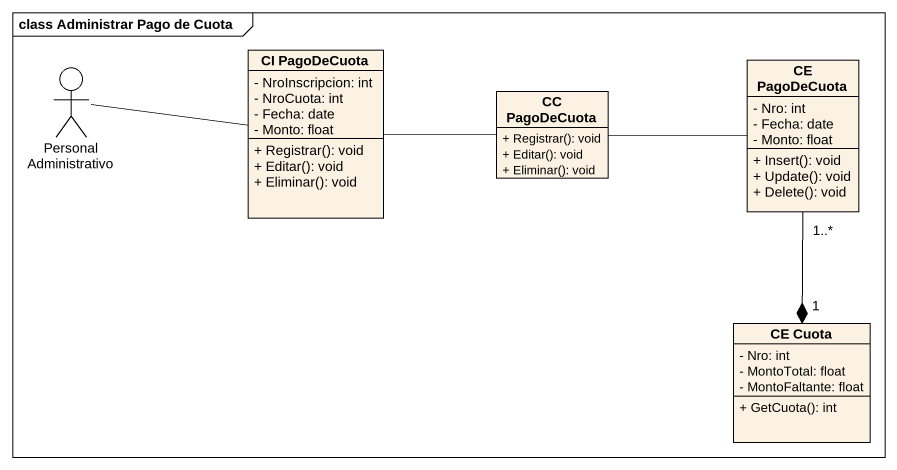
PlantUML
@startuml
mainframe class Administrar Pago de Cuota
allowmixing
hide circle
hide empty members
skinparam classAttributeIconSize 0
actor "Personal Administrativo" as Personal_Administrativo
class "CI PagoDeCuota" as CI_PagoDeCuota {
  - NroInscripcion: int
  - NroCuota: int
  - Fecha: date
  - Monto: float
  + Registrar(): void
  + Editar(): void
  + Eliminar(): void
}
class "CE PagoDeCuota" as CE_PagoDeCuota {
  - Nro: int
  - Fecha: date
  - Monto: float
  + Insert(): void
  + Update(): void
  + Delete(): void
}
class "CC PagoDeCuota" as CC_PagoDeCuota {
  + Registrar(): void
  + Editar(): void
  + Eliminar(): void
}
class "CE Cuota" as CE_Cuota {
  - Nro: int
  - MontoTotal: float
  - MontoFaltante: float
  + GetCuota(): int
}
Personal_Administrativo -right- CI_PagoDeCuota
CI_PagoDeCuota -right- CC_PagoDeCuota
CE_PagoDeCuota "1..*" --* "1" CE_Cuota
CC_PagoDeCuota -right- CE_PagoDeCuota
@enduml
